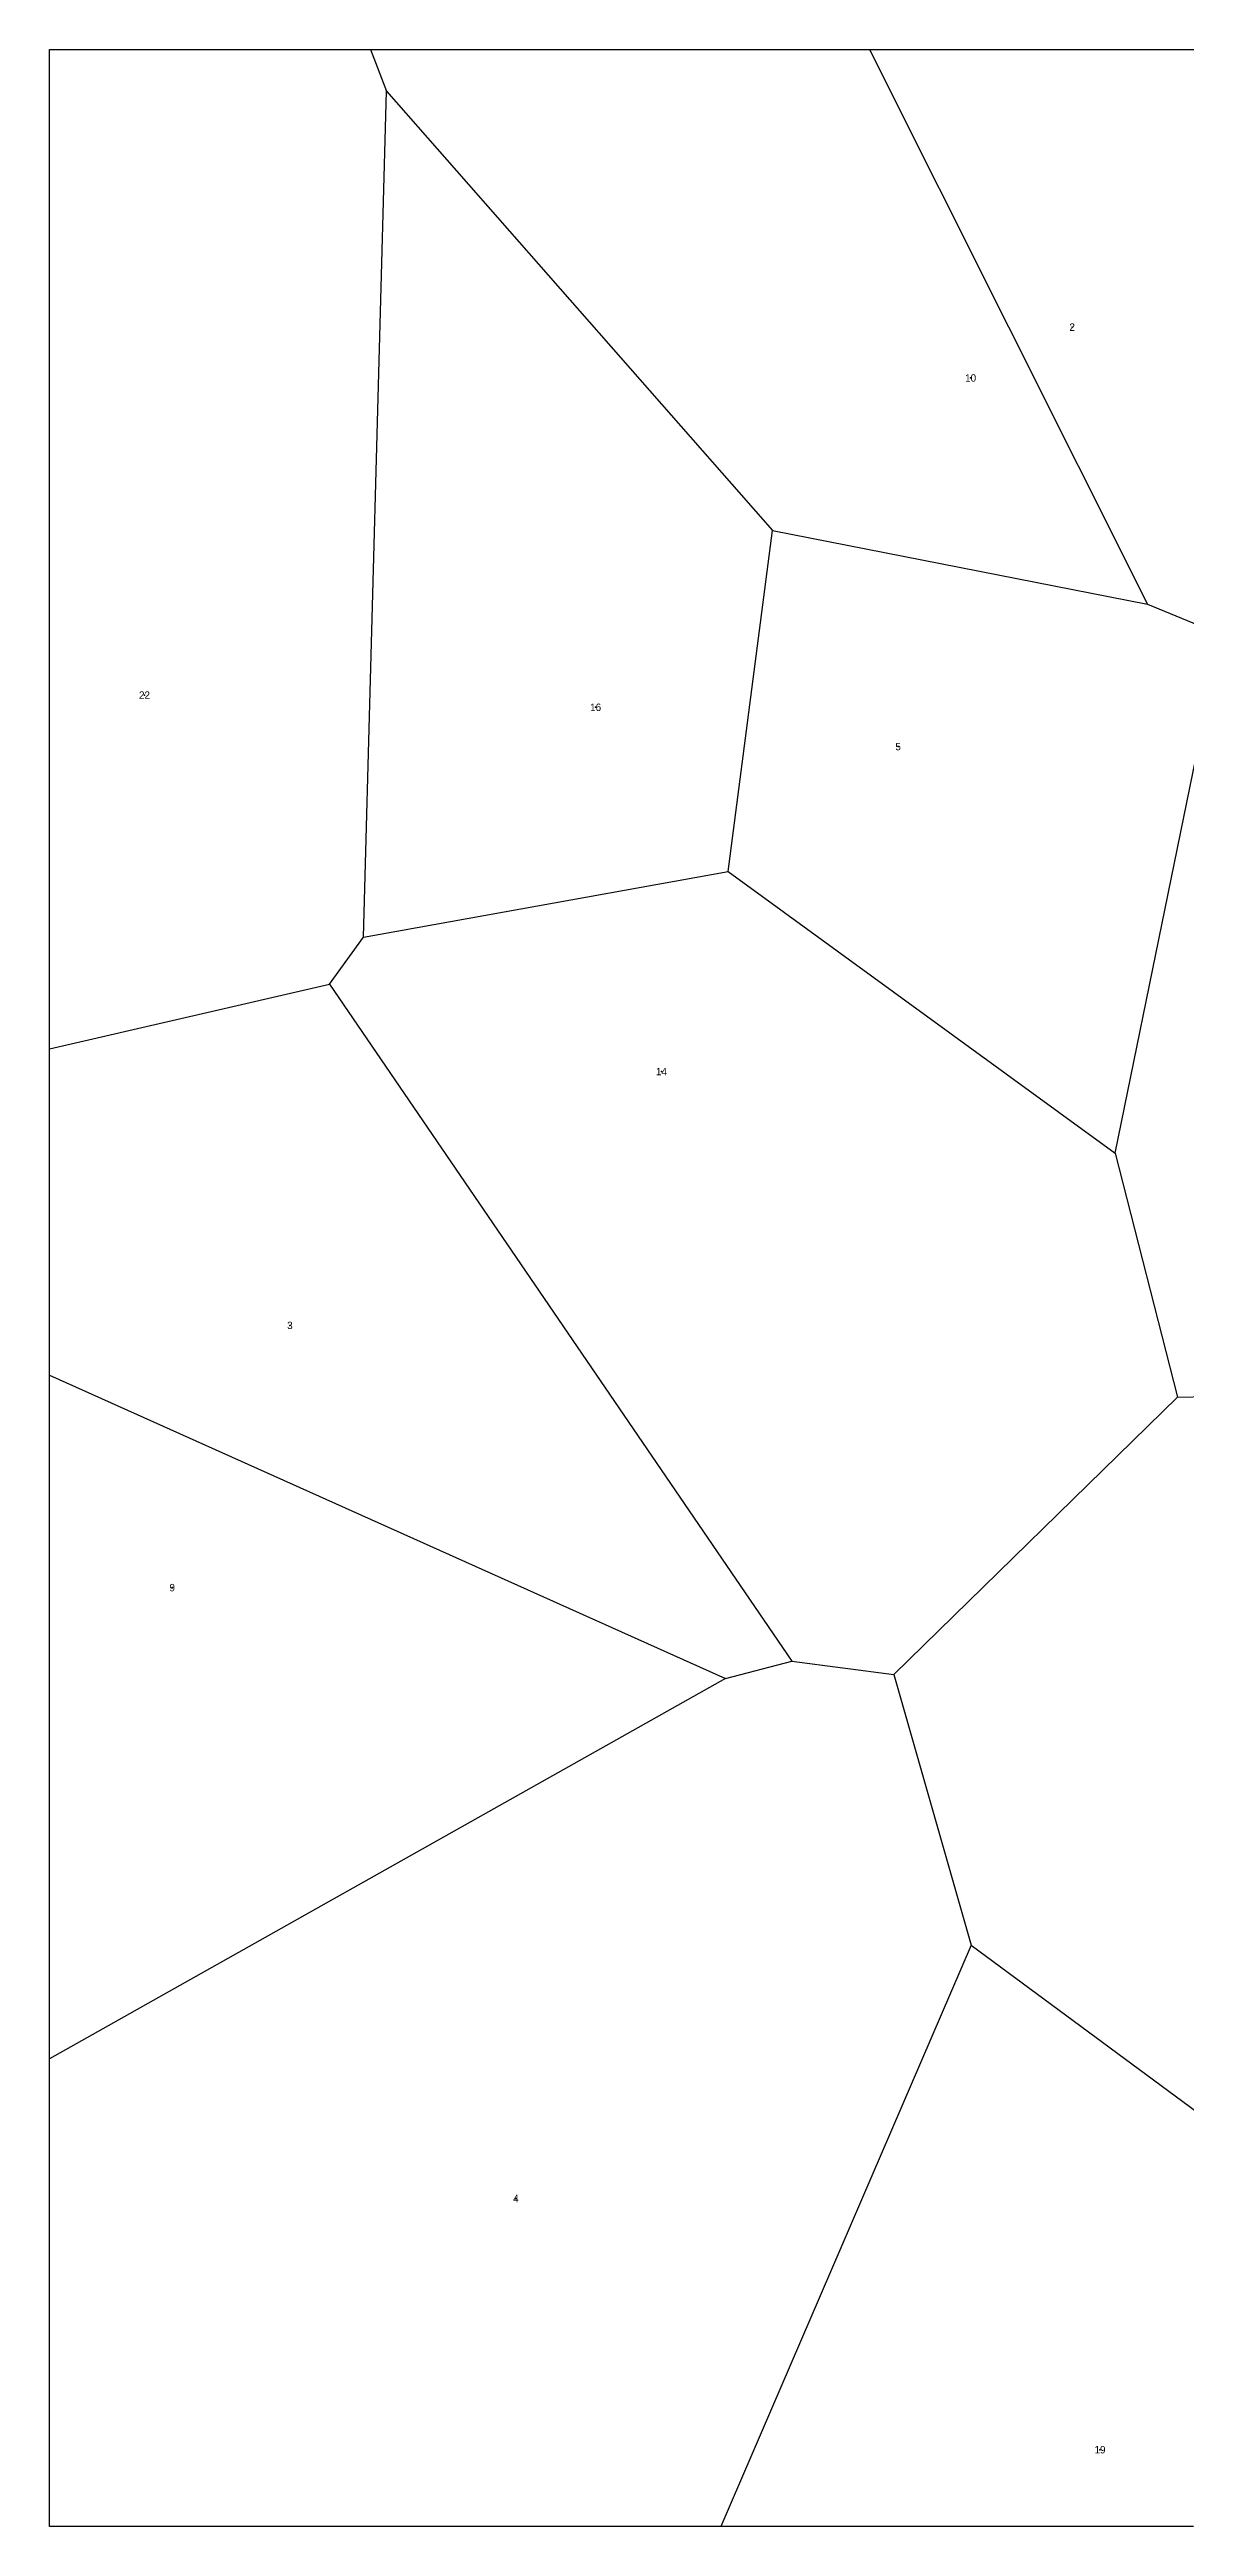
# Model space of a CAD drawing. Extents: x 400000 to 402000, y 5580000 to 5582000.
# Drawn here: x 400000 to 400917, y 5580000 to 5582000 of the extents above; entities that cross this region are included whole.
import ezdxf
from ezdxf.enums import TextEntityAlignment as Align

# ---------------------------------------------------------------- set-up
doc = ezdxf.new("R2010")
doc.units = 0
for name, color, linetype in [('boundary', 3, 'CONTINUOUS'), ('centroid', 4, 'CONTINUOUS'), ('centroid-label', 6, 'CONTINUOUS')]:
    doc.layers.add(name, color=color, linetype=linetype)

msp = doc.modelspace()

# ---------------------------------------------------------------- linework, layer by layer
at = {"layer": 'boundary'}
for points in [[(400000, 5582000), (400259.161461, 5582000)], [(400000, 5581193.097659), (400000, 5582000)], [(400259.161461, 5582000), (400272.107883, 5581966.277475)], [(400259.161461, 5582000), (400661.994774, 5582000)], [(400661.994774, 5582000), (400886.354477, 5581552.165767)], [(400661.994774, 5582000), (400970.512513, 5582000)], [(400253.577806, 5581283.222513), (400272.107883, 5581966.277475)], [(400272.107883, 5581966.277475), (400583.587188, 5581611.685736)], [(400547.766449, 5581336.354676), (400583.587188, 5581611.685736)], [(400583.587188, 5581611.685736), (400886.354477, 5581552.165767)], [(400886.354477, 5581552.165767), (400945.704214, 5581527.551003)], [(400860.300452, 5581108.753664), (400945.704214, 5581527.551003)], [(400253.577806, 5581283.222513), (400547.766449, 5581336.354676)], [(400547.766449, 5581336.354676), (400860.300452, 5581108.753664)], [(400225.876861, 5581245.199375), (400253.577806, 5581283.222513)], [(400000, 5581193.097659), (400225.876861, 5581245.199375)], [(400225.876861, 5581245.199375), (400599.342939, 5580698.611546)], [(400000, 5580929.726403), (400000, 5581193.097659)], [(400860.300452, 5581108.753664), (400910.538528, 5580911.983843)], [(400000, 5580929.726403), (400545.786602, 5580684.752581)], [(400000, 5580377.706311), (400000, 5580929.726403)], [(400681.514594, 5580688.002191), (400910.538528, 5580911.983843)], [(400910.538528, 5580911.983843), (400935.613943, 5580912.390761)], [(400545.786602, 5580684.752581), (400000, 5580377.706311)], [(400545.786602, 5580684.752581), (400599.342939, 5580698.611546)], [(400599.342939, 5580698.611546), (400681.514594, 5580688.002191)], [(400681.514594, 5580688.002191), (400743.918528, 5580469.430281)], [(400743.918528, 5580469.430281), (400541.947725, 5580000)], [(400743.918528, 5580469.430281), (401009.702044, 5580273.079833)], [(400000, 5580000), (400000, 5580377.706311)], [(400541.947725, 5580000), (400000, 5580000)], [(400923.45669, 5580000), (400541.947725, 5580000)]]:
    msp.add_lwpolyline(points, dxfattribs=at)
at = {"layer": 'centroid'}
for p in [(400825.541085, 5581775.898979), (400743.56704, 5581734.830943), (400076.652647, 5581478.795697), (400440.846051, 5581468.915771), (400685.046035, 5581437.145204), (400493.970948, 5581174.767363), (400194.050274, 5580969.841107), (400099.000925, 5580758.077007), (400376.487527, 5580264.833856), (400848.010951, 5580061.962485)]:
    msp.add_point(p, dxfattribs=at)

# ---------------------------------------------------------------- texts
at = {"layer": 'centroid-label'}
for s, p in [('2', (400825.541085, 5581775.898979)), ('10', (400743.56704, 5581734.830943)), ('22', (400076.652647, 5581478.795697)), ('16', (400440.846051, 5581468.915771)), ('5', (400685.046035, 5581437.145204)), ('14', (400493.970948, 5581174.767363)), ('3', (400194.050274, 5580969.841107)), ('9', (400099.000925, 5580758.077007)), ('4', (400376.487527, 5580264.833856)), ('19', (400848.010951, 5580061.962485))]:
    msp.add_text(s, height=6, dxfattribs=at).set_placement(p, align=Align.MIDDLE)

doc.saveas('drawing.dxf')
